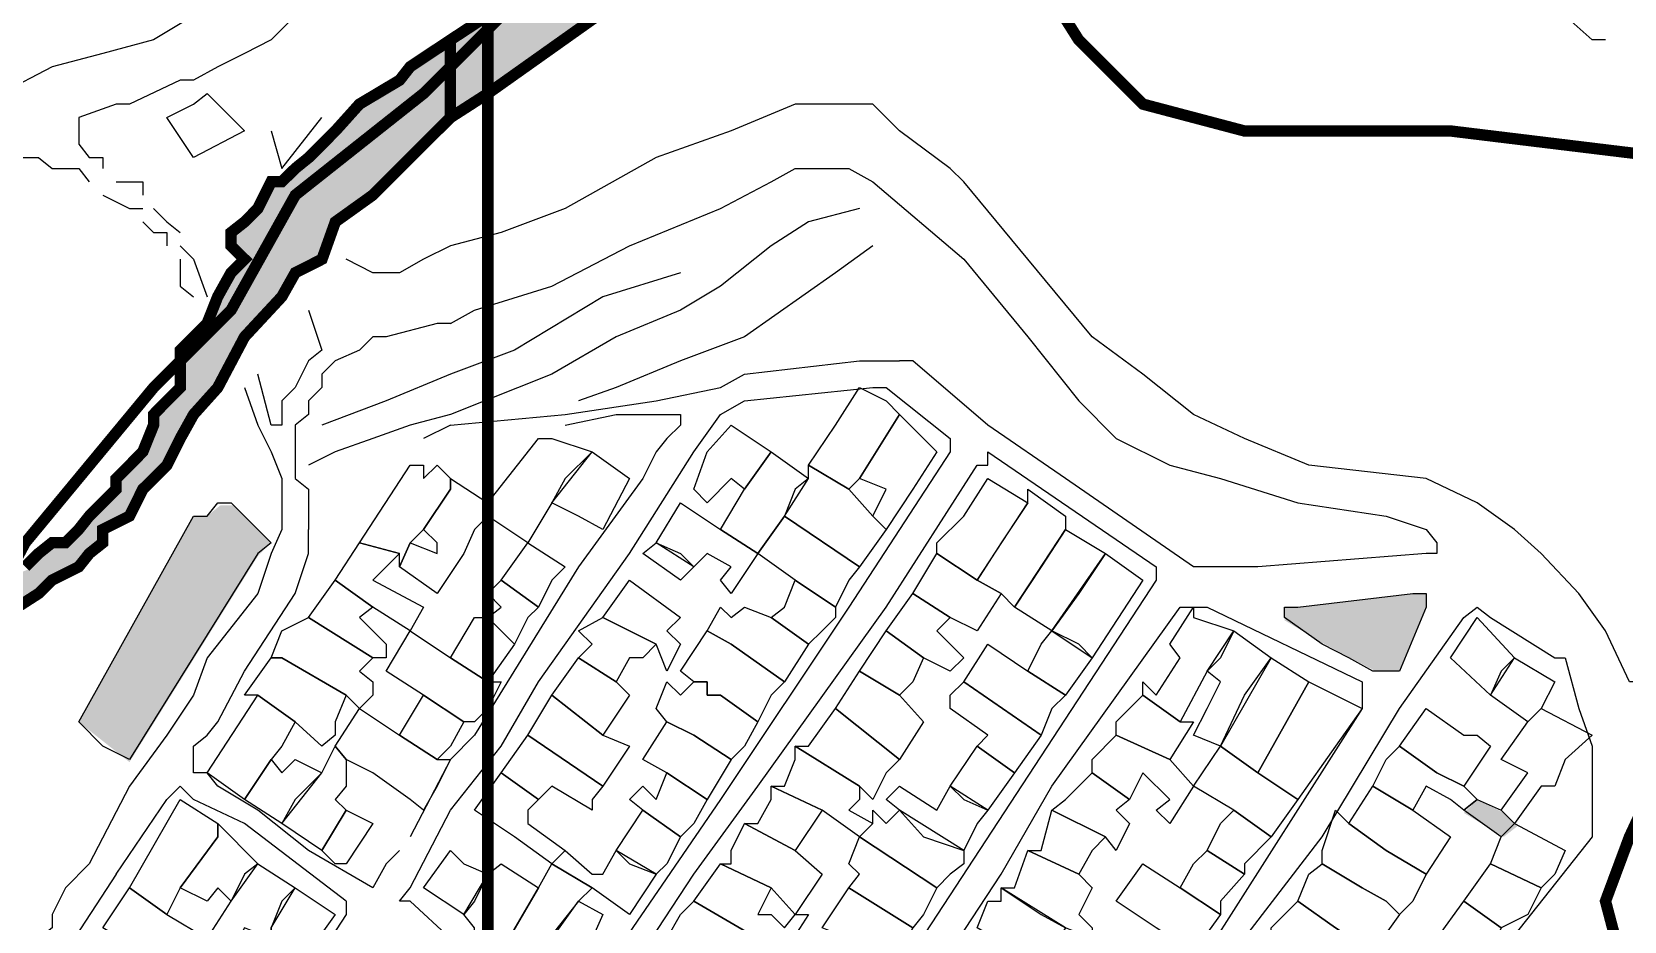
# Model space of a CAD drawing. Header units: millimetres. Extents: x -3588 to 75209, y -3737 to 38254.
# Drawn here: x 27800.1 to 27968.2, y 4872 to 4965.9 of the extents above; entities that cross this region are included whole.
import ezdxf

# ---------------------------------------------------------------- set-up
doc = ezdxf.new("R2010")
doc.units = ezdxf.units.MM
doc.layers.add('H', color=250, linetype='Continuous')
doc.layers.add('P', color=253, linetype='Continuous')

msp = doc.modelspace()

# ---------------------------------------------------------------- hatches: boundary and pattern name
at = {"layer": 'H', "linetype": 'Continuous'}
for points in [[(27844.298, 4956.565), (27844.298, 4964.743), (27852.476, 4970.104), (27860.67, 4974.345), (27874.209, 4983.659), (27878.162, 4985.067), (27891.717, 4996.078), (27893.126, 4997.214), (27894.534, 5001.439), (27893.126, 5003.984), (27890.309, 5008.225), (27884.948, 5016.402), (27871.392, 5029.958), (27857.837, 5044.633), (27853.884, 5051.403), (27849.659, 5061.005), (27848.523, 5067.774), (27849.659, 5071.727), (27852.476, 5079.921), (27853.884, 5082.738), (27853.884, 5084.162), (27856.429, 5090.932), (27857.837, 5090.932), (27859.262, 5086.691), (27859.262, 5081.33), (27856.429, 5070.607), (27856.429, 5066.366), (27859.262, 5062.413), (27863.215, 5054.235), (27868.848, 5044.633), (27874.209, 5037.863), (27878.162, 5033.911), (27884.948, 5021.764), (27890.309, 5014.994), (27894.534, 5008.225), (27895.958, 5003.984), (27895.958, 5000.031), (27894.534, 4996.078), (27889.173, 4986.476), (27882.403, 4979.706), (27876.754, 4978.298), (27874.209, 4975.753), (27862.078, 4968.983), (27848.523, 4959.381), (27844.298, 4956.565), (27844.298, 4956.565)], [(27844.298, 4964.743), (27844.298, 4956.565), (27840.345, 4952.612), (27836.104, 4948.659), (27832.151, 4945.826), (27830.743, 4941.889), (27828.198, 4940.465), (27826.79, 4937.648), (27822.565, 4933.695), (27820.021, 4928.334), (27817.188, 4925.501), (27815.78, 4922.685), (27814.659, 4920.14), (27811.827, 4917.323), (27810.418, 4914.779), (27807.874, 4913.371), (27807.874, 4911.962), (27806.465, 4910.554), (27805.057, 4909.13), (27802.24, 4908.009), (27801.104, 4906.601), (27796.863, 4903.768), (27794.335, 4901.24), (27791.502, 4896.999), (27791.502, 4895.59), (27790.094, 4894.454), (27790.094, 4891.638), (27788.685, 4887.685), (27788.685, 4886.276), (27787.549, 4883.444), (27787.549, 4880.915), (27787.549, 4879.491), (27787.549, 4875.266), (27787.549, 4872.721), (27787.549, 4869.904), (27788.685, 4868.48), (27790.094, 4864.527), (27790.094, 4861.711), (27794.335, 4856.349), (27795.455, 4852.396), (27796.863, 4850.988), (27798.287, 4849.58), (27798.287, 4848.155), (27799.696, 4847.035), (27799.696, 4842.794), (27799.696, 4838.841), (27799.696, 4836.025), (27799.696, 4833.48), (27799.696, 4829.255), (27799.696, 4825.302), (27798.287, 4823.878), (27796.863, 4821.061), (27794.335, 4818.517), (27792.91, 4817.108), (27790.094, 4817.108), (27788.685, 4815.7), (27783.324, 4813.155), (27781.916, 4811.747), (27779.371, 4810.339), (27776.538, 4808.93), (27772.586, 4808.93), (27757.638, 4804.977), (27752.261, 4802.145), (27748.036, 4800.736), (27744.083, 4799.616), (27740.13, 4796.784), (27735.889, 4795.375), (27730.528, 4791.422), (27726.575, 4788.606), (27722.35, 4784.653), (27716.989, 4779.291), (27713.036, 4773.642), (27710.203, 4771.098), (27706.25, 4768.281), (27703.433, 4765.736), (27699.481, 4762.904), (27695.24, 4760.087), (27691.287, 4758.967), (27687.062, 4756.134), (27684.517, 4754.726), (27683.109, 4753.317), (27681.7, 4752.181), (27681.7, 4750.773), (27680.292, 4749.365), (27680.292, 4747.956), (27679.156, 4746.532), (27676.339, 4745.412), (27674.915, 4745.412), (27674.915, 4744.003), (27672.386, 4742.579), (27670.962, 4741.171), (27668.145, 4738.642), (27665.601, 4735.809), (27664.192, 4732.993), (27662.784, 4732.993), (27659.967, 4731.856), (27656.014, 4729.04), (27653.182, 4727.631), (27649.229, 4725.087), (27647.821, 4725.087), (27647.821, 4723.679), (27646.412, 4722.254), (27646.412, 4720.846), (27646.412, 4718.317), (27645.276, 4714.076), (27645.276, 4710.123), (27645.276, 4705.882), (27645.276, 4704.762), (27645.276, 4703.354), (27643.868, 4701.93), (27642.459, 4699.113), (27641.051, 4697.993), (27638.506, 4696.568), (27635.69, 4696.568), (27634.265, 4696.568), (27628.904, 4696.568), (27626.088, 4696.568), (27623.543, 4697.993), (27622.135, 4697.993), (27620.726, 4699.113), (27619.318, 4700.521), (27619.318, 4701.93), (27618.182, 4705.882), (27616.773, 4711.532), (27616.773, 4714.076), (27615.365, 4716.893), (27613.941, 4722.254), (27611.412, 4726.207), (27609.988, 4727.631), (27609.988, 4729.04), (27608.579, 4729.04), (27604.627, 4730.448), (27601.81, 4730.448), (27600.402, 4730.448), (27598.993, 4729.04), (27597.857, 4727.631), (27596.449, 4726.207), (27595.04, 4725.087), (27593.616, 4723.679), (27592.208, 4719.438), (27591.087, 4716.893), (27588.255, 4711.532), (27585.438, 4705.882), (27584.302, 4700.521), (27582.894, 4696.568), (27582.894, 4695.16), (27584.302, 4693.752), (27584.302, 4692.343), (27585.438, 4691.207), (27586.846, 4689.799), (27589.663, 4688.39), (27593.616, 4685.558), (27597.857, 4683.029), (27600.402, 4680.196), (27601.81, 4677.668), (27603.218, 4676.244), (27603.218, 4673.427), (27603.218, 4672.019), (27603.218, 4669.474), (27603.218, 4668.066), (27603.218, 4665.233), (27600.402, 4662.704), (27597.857, 4657.343), (27595.04, 4653.102), (27586.846, 4643.788), (27578.669, 4634.186), (27571.883, 4626.008), (27565.113, 4617.814), (27558.344, 4611.044), (27557.208, 4608.5), (27555.799, 4605.683), (27549.014, 4594.945), (27546.197, 4589.583), (27543.652, 4585.358), (27542.244, 4583.934), (27539.427, 4582.814), (27535.475, 4581.406), (27531.234, 4579.981), (27528.689, 4579.981), (27527.281, 4579.981), (27524.464, 4579.981), (27523.328, 4579.981), (27521.919, 4579.981), (27517.694, 4581.406), (27515.15, 4582.814), (27510.909, 4586.767), (27508.364, 4588.175), (27505.548, 4588.175), (27504.139, 4588.175), (27501.595, 4588.175), (27496.233, 4586.767), (27488.04, 4585.358), (27482.678, 4583.934), (27475.909, 4582.814), (27470.259, 4581.406), (27464.898, 4581.406), (27462.354, 4581.406), (27459.537, 4582.814), (27456.72, 4583.934), (27452.767, 4585.358), (27449.935, 4588.175), (27447.39, 4590.72), (27444.573, 4593.536), (27442.029, 4594.945), (27437.804, 4598.898), (27432.443, 4603.139), (27429.61, 4604.259), (27427.065, 4607.092), (27422.84, 4612.453), (27421.704, 4615.269), (27421.704, 4616.694), (27422.84, 4616.694), (27425.657, 4617.814), (27427.065, 4617.814), (27428.49, 4616.694), (27429.61, 4616.694), (27431.018, 4615.269), (27433.851, 4612.453), (27437.804, 4608.5), (27442.029, 4604.259), (27444.573, 4601.73), (27448.814, 4597.489), (27452.767, 4594.945), (27455.584, 4593.536), (27458.129, 4590.72), (27462.354, 4589.583), (27464.898, 4588.175), (27467.715, 4588.175), (27471.668, 4588.175), (27477.045, 4588.175), (27485.223, 4589.583), (27489.464, 4589.583), (27493.417, 4590.72), (27496.233, 4592.128), (27498.778, 4593.536), (27503.003, 4592.128), (27505.548, 4592.128), (27509.789, 4590.72), (27512.317, 4589.583), (27515.15, 4588.175), (27517.694, 4583.934), (27524.464, 4585.358), (27530.113, 4585.358), (27534.066, 4586.767), (27539.427, 4588.175), (27543.652, 4594.945), (27547.605, 4600.306), (27550.438, 4607.092), (27554.391, 4613.861), (27558.344, 4619.222), (27562.569, 4624.584), (27569.338, 4632.777), (27584.302, 4647.741), (27589.663, 4654.511), (27592.208, 4659.872), (27593.616, 4661.28), (27595.04, 4664.113), (27595.04, 4666.657), (27596.449, 4669.474), (27596.449, 4672.019), (27595.04, 4674.835), (27593.616, 4676.244), (27592.208, 4678.788), (27589.663, 4681.605), (27585.438, 4684.437), (27581.485, 4686.982), (27578.669, 4688.39), (27578.669, 4689.799), (27577.532, 4691.207), (27577.532, 4693.752), (27577.532, 4697.993), (27577.532, 4701.93), (27580.077, 4708.715), (27582.894, 4712.668), (27585.438, 4716.893), (27586.846, 4720.846), (27589.663, 4726.207), (27592.208, 4729.04), (27593.616, 4730.448), (27595.04, 4731.856), (27596.449, 4732.993), (27597.857, 4732.993), (27600.402, 4734.401), (27603.218, 4734.401), (27607.171, 4734.401), (27611.412, 4732.993), (27612.532, 4732.993), (27613.941, 4730.448), (27615.365, 4727.631), (27618.182, 4725.087), (27620.726, 4716.893), (27623.543, 4712.668), (27623.543, 4708.715), (27624.951, 4707.307), (27624.951, 4704.762), (27626.088, 4703.354), (27626.088, 4701.93), (27628.904, 4700.521), (27630.313, 4699.113), (27631.737, 4699.113), (27632.857, 4699.113), (27635.69, 4700.521), (27638.506, 4701.93), (27639.643, 4703.354), (27641.051, 4704.762), (27642.459, 4705.882), (27642.459, 4708.715), (27642.459, 4710.123), (27642.459, 4712.668), (27642.459, 4715.485), (27642.459, 4719.438), (27643.868, 4722.254), (27645.276, 4723.679), (27645.276, 4725.087), (27647.821, 4727.631), (27650.637, 4729.04), (27653.182, 4730.448), (27654.59, 4731.856), (27657.423, 4732.993), (27659.967, 4734.401), (27662.784, 4737.218), (27664.192, 4738.642), (27666.737, 4741.171), (27668.145, 4744.003), (27670.962, 4745.412), (27672.386, 4746.532), (27674.915, 4749.365), (27674.915, 4752.181), (27676.339, 4752.181), (27677.748, 4753.317), (27679.156, 4753.317), (27681.7, 4756.134), (27683.109, 4757.542), (27684.517, 4758.967), (27685.925, 4760.087), (27687.062, 4760.087), (27688.47, 4761.495), (27691.287, 4764.328), (27692.711, 4765.736), (27695.24, 4766.857), (27700.617, 4769.689), (27703.433, 4772.506), (27707.386, 4776.459), (27714.156, 4784.653), (27716.989, 4787.181), (27720.942, 4791.422), (27725.167, 4793.967), (27727.711, 4796.784), (27733.36, 4800.736), (27737.313, 4802.145), (27741.266, 4804.977), (27746.9, 4807.506), (27752.261, 4808.93), (27761.591, 4811.747), (27771.177, 4814.292), (27776.538, 4815.7), (27777.963, 4815.7), (27779.371, 4817.108), (27783.324, 4819.941), (27784.732, 4819.941), (27786.141, 4819.941), (27790.094, 4821.061), (27791.502, 4821.061), (27792.91, 4821.061), (27792.91, 4822.469), (27792.91, 4825.302), (27794.335, 4829.255), (27795.455, 4830.663), (27796.863, 4833.48), (27795.455, 4840.266), (27794.335, 4845.627), (27792.91, 4848.155), (27791.502, 4852.396), (27790.094, 4854.941), (27787.549, 4857.758), (27786.141, 4860.59), (27783.324, 4868.48), (27783.324, 4869.904), (27783.324, 4872.721), (27783.324, 4875.266), (27783.324, 4879.491), (27783.324, 4882.035), (27783.324, 4884.852), (27784.732, 4887.685), (27784.732, 4890.229), (27786.141, 4893.046), (27787.549, 4894.454), (27787.549, 4895.59), (27788.685, 4896.999), (27790.094, 4899.815), (27792.91, 4903.768), (27795.455, 4906.601), (27796.863, 4908.009), (27799.696, 4909.13), (27801.104, 4910.554), (27802.24, 4911.962), (27803.649, 4911.962), (27805.057, 4913.371), (27806.465, 4914.779), (27809.01, 4917.323), (27809.01, 4918.732), (27810.418, 4920.14), (27811.827, 4921.564), (27813.235, 4924.093), (27813.235, 4925.501), (27814.659, 4926.926), (27815.78, 4928.334), (27815.78, 4929.454), (27815.78, 4932.287), (27817.188, 4933.695), (27818.612, 4935.104), (27820.021, 4937.648), (27821.429, 4940.465), (27822.565, 4941.889), (27821.429, 4943.009), (27821.429, 4944.418), (27822.565, 4945.826), (27823.973, 4947.25), (27825.382, 4949.779), (27826.79, 4949.779), (27828.198, 4951.203), (27829.335, 4952.612), (27832.151, 4955.428), (27834.984, 4957.973), (27838.937, 4960.79), (27840.345, 4962.214), (27844.298, 4964.743), (27844.298, 4964.743)], [(27810.418, 4888.805), (27805.057, 4893.046), (27817.188, 4914.779), (27818.612, 4914.779), (27820.021, 4915.915), (27821.429, 4915.915), (27822.565, 4914.779), (27823.973, 4913.371), (27825.382, 4911.962), (27823.973, 4910.554), (27810.418, 4888.805), (27810.418, 4888.805)], [(27941.969, 4898.407), (27936.608, 4901.24), (27932.367, 4903.768), (27932.367, 4905.177), (27933.775, 4905.177), (27945.922, 4906.601), (27947.33, 4906.601), (27947.33, 4905.177), (27944.513, 4898.407), (27943.377, 4898.407), (27941.969, 4898.407), (27941.969, 4898.407)], [(27951.283, 4883.444), (27952.691, 4884.852), (27955.508, 4883.444), (27956.932, 4882.035), (27955.508, 4880.915), (27951.283, 4883.444), (27951.283, 4883.444)]]:
    msp.add_hatch(color=256, dxfattribs=at).paths.add_polyline_path(points)

# ---------------------------------------------------------------- linework, layer by layer
at = {"layer": 'P', "const_width": 1.2}
for points in [[(27848.251, -785.456), (27848.251, 8540.772)], [(27982.33, 4791.422), (27990.524, 4804.977), (27990.524, 4817.108), (27982.33, 4836.313), (27971.608, 4853.805), (27966.246, 4874.129), (27968.775, 4880.915), (27974.424, 4893.046), (27978.377, 4899.815), (27978.377, 4910.826), (27975.561, 4925.501), (27973.016, 4937.936), (27973.016, 4952.612), (27974.424, 4952.612), (27993.341, 4956.837), (28002.943, 4963.622), (28010.849, 4970.392), (28017.618, 4978.586), (28035.399, 4992.125), (28046.137, 4996.078), (28057.132, 5000.031)], [(27729.119, 4794.239), (27735.889, 4801.025), (27739.842, 4804.977), (27754.805, 4809.202), (27765.528, 4811.747), (27777.963, 4815.988), (27787.277, 4821.349), (27791.502, 4830.663), (27790.094, 4844.203), (27787.277, 4865.952), (27787.277, 4884.852), (27790.094, 4894.454), (27799.408, 4911.962), (27812.963, 4928.334), (27821.141, 4936.512), (27827.926, 4948.659), (27841.466, 4959.381), (27851.068, 4968.983), (27863.215, 4977.161), (27875.345, 4981.114)], [(27875.345, 4981.114), (27873.937, 4978.586), (27894.262, 4979.706), (27903.864, 4975.753), (27910.634, 4965.031), (27917.403, 4958.261), (27928.126, 4955.428), (27949.875, 4955.428), (27973.016, 4952.612), (27973.016, 4937.936), (27975.561, 4925.501), (27978.377, 4910.826), (27978.377, 4899.815), (27974.424, 4893.046), (27968.775, 4880.915), (27966.246, 4874.129), (27971.608, 4853.805), (27982.33, 4836.313), (27990.524, 4817.108), (27990.524, 4804.977), (27982.33, 4791.422)], [(27844.298, 4956.837), (27844.298, 4965.031), (27852.476, 4970.392)], [(27851.068, 4968.983), (27841.466, 4959.381), (27827.926, 4948.659), (27821.141, 4936.512), (27812.963, 4928.334), (27799.408, 4911.962), (27790.094, 4894.454), (27787.277, 4884.852), (27787.277, 4865.952), (27790.094, 4844.203), (27791.502, 4830.663), (27787.277, 4821.349), (27777.963, 4815.988), (27765.528, 4811.747), (27754.805, 4809.202), (27739.842, 4804.977), (27738.434, 4803.553), (27735.889, 4801.025), (27729.119, 4794.239)], [(27861.79, 4968.983), (27848.251, 4959.381), (27844.298, 4956.837), (27844.298, 4956.837)], [(27844.298, 4965.031), (27844.298, 4956.837), (27840.057, 4952.612), (27836.104, 4948.659), (27832.151, 4945.826), (27830.743, 4941.889), (27827.926, 4940.465), (27826.502, 4937.936), (27822.565, 4933.695), (27819.732, 4928.334), (27817.188, 4925.501), (27815.78, 4922.973), (27814.371, 4920.14), (27811.827, 4917.612), (27810.418, 4914.779), (27807.602, 4913.371), (27807.602, 4911.962), (27806.177, 4910.826), (27805.057, 4909.418), (27802.24, 4908.009), (27800.816, 4906.601), (27796.863, 4904.056)], [(27799.408, 4909.418), (27800.816, 4910.826), (27802.24, 4911.962), (27803.649, 4911.962), (27805.057, 4913.371), (27806.177, 4914.779), (27809.01, 4917.612), (27809.01, 4918.732), (27810.418, 4920.14), (27811.827, 4921.564), (27812.963, 4924.381), (27812.963, 4925.501), (27814.371, 4926.926), (27815.78, 4928.334), (27815.78, 4929.742), (27815.78, 4932.287), (27817.188, 4933.695), (27818.612, 4935.104), (27819.732, 4937.936), (27821.141, 4940.465), (27822.565, 4941.889), (27821.141, 4943.298), (27821.141, 4944.706), (27822.565, 4945.826), (27823.973, 4947.25), (27825.382, 4950.067), (27826.502, 4950.067), (27827.926, 4951.475), (27829.335, 4952.612), (27832.151, 4955.428), (27834.696, 4958.261), (27838.937, 4960.79), (27840.057, 4962.214), (27844.298, 4965.031), (27844.298, 4965.031)]]:
    msp.add_lwpolyline(points, dxfattribs=at)
at = {"layer": 'P', "color": 254, "const_width": 1.2}
msp.add_lwpolyline([(28010.849, 4970.392), (28002.943, 4963.622), (27993.341, 4956.837), (27974.424, 4952.612), (27973.016, 4952.612), (27949.875, 4955.428), (27928.126, 4955.428), (27917.403, 4958.261), (27910.634, 4965.031), (27903.864, 4975.753)], dxfattribs=at)
at = {"layer": 'P'}
for points in [[(27966.246, 4965.031), (27964.838, 4965.031), (27962.005, 4967.575), (27960.885, 4968.983), (27960.885, 4970.392)], [(27817.188, 4967.575), (27812.963, 4965.031)], [(27827.926, 4967.575), (27825.382, 4965.031), (27822.565, 4963.622)], [(27812.963, 4965.031), (27807.602, 4963.622)], [(27807.602, 4963.622), (27802.24, 4962.214)], [(27822.565, 4963.622), (27819.732, 4962.214)], [(27802.24, 4962.214), (27796.863, 4959.381), (27794.047, 4958.261), (27792.638, 4956.837)], [(27815.78, 4960.79), (27810.418, 4958.261)], [(27819.732, 4962.214), (27817.188, 4960.79), (27815.78, 4960.79)], [(27817.188, 4958.261), (27818.612, 4959.381), (27822.565, 4955.428), (27817.188, 4952.612), (27814.371, 4956.837), (27817.188, 4958.261)], [(27810.418, 4958.261), (27809.01, 4958.261), (27805.057, 4956.837)], [(27897.078, 4951.475), (27891.717, 4955.428), (27888.901, 4958.261), (27884.948, 4958.261), (27880.707, 4958.261), (27873.937, 4955.428), (27866.031, 4952.612), (27856.429, 4947.25), (27849.659, 4944.706)], [(27805.057, 4956.837), (27805.057, 4955.428), (27805.057, 4954.02), (27806.177, 4952.612), (27807.602, 4952.612), (27807.602, 4951.475)], [(27825.382, 4955.428), (27826.502, 4951.475), (27830.743, 4956.837)], [(27796.863, 4952.612), (27798.287, 4952.612), (27800.816, 4952.612), (27802.24, 4951.475), (27805.057, 4951.475), (27806.177, 4950.067)], [(27844.298, 4935.104), (27846.827, 4936.512), (27855.021, 4939.057), (27863.215, 4943.298), (27872.801, 4947.25), (27878.162, 4950.067), (27880.707, 4951.475), (27883.539, 4951.475), (27886.356, 4951.475), (27888.901, 4950.067), (27898.487, 4941.889), (27905.272, 4933.695), (27910.634, 4926.926), (27914.586, 4922.973), (27920.236, 4920.14), (27925.597, 4918.732), (27933.775, 4916.187), (27943.089, 4914.779), (27947.33, 4913.371), (27948.45, 4911.962), (27948.45, 4910.826), (27947.33, 4910.826), (27929.55, 4909.418), (27927.005, 4909.418), (27922.764, 4909.418), (27909.225, 4918.732), (27901.031, 4924.381), (27893.126, 4931.151), (27891.717, 4931.151)], [(27905.272, 4941.889), (27898.487, 4950.067), (27897.078, 4951.475)], [(27809.01, 4950.067), (27811.827, 4950.067), (27811.827, 4948.659)], [(27807.602, 4948.659), (27810.418, 4947.25), (27811.827, 4947.25)], [(27811.827, 4945.826), (27812.963, 4944.706), (27814.371, 4944.706), (27814.371, 4943.298)], [(27812.963, 4947.25), (27814.371, 4945.826), (27815.78, 4944.706)], [(27887.476, 4947.25), (27882.115, 4945.826), (27878.162, 4943.298), (27872.801, 4939.057), (27868.576, 4936.512), (27861.79, 4933.695), (27855.021, 4929.742), (27844.298, 4925.501)], [(27849.659, 4944.706), (27844.298, 4943.298)], [(27815.78, 4943.298), (27817.188, 4941.889), (27818.612, 4937.936)], [(27844.298, 4943.298), (27841.466, 4941.889)], [(27888.901, 4943.298), (27884.948, 4940.465), (27875.345, 4933.695), (27868.576, 4931.151), (27861.79, 4928.334), (27857.837, 4926.926)], [(27815.78, 4941.889), (27815.78, 4939.057), (27817.188, 4937.936)], [(27838.937, 4940.465), (27836.104, 4940.465), (27833.288, 4941.889)], [(27841.466, 4941.889), (27838.937, 4940.465)], [(27974.424, 4898.407), (27973.016, 4897.287), (27970.199, 4897.287), (27968.775, 4897.287), (27966.246, 4902.648), (27963.414, 4906.601), (27959.461, 4910.826), (27956.644, 4913.371), (27952.691, 4916.187), (27947.33, 4918.732), (27934.911, 4920.14), (27928.126, 4922.973), (27922.764, 4925.501), (27917.403, 4929.742), (27912.042, 4933.695), (27905.272, 4941.889)], [(27868.576, 4940.465), (27860.382, 4937.936), (27851.068, 4932.287), (27844.298, 4929.742)], [(27829.335, 4936.512), (27830.743, 4932.287)], [(27842.89, 4935.104), (27837.513, 4933.695)], [(27844.298, 4935.104), (27842.89, 4935.104)], [(27830.743, 4932.287), (27829.335, 4931.151)], [(27834.696, 4932.287), (27832.151, 4931.151)], [(27837.513, 4933.695), (27836.104, 4933.695), (27834.696, 4932.287)], [(27829.335, 4931.151), (27827.926, 4928.334)], [(27832.151, 4931.151), (27830.743, 4929.742)], [(27844.298, 4924.381), (27856.429, 4925.501), (27866.031, 4926.926), (27872.801, 4928.334), (27875.345, 4929.742), (27887.476, 4931.151), (27891.717, 4931.151)], [(27825.382, 4924.381), (27823.973, 4929.742)], [(27830.743, 4929.742), (27830.743, 4928.334)], [(27844.298, 4929.742), (27837.513, 4926.926), (27830.743, 4924.381)], [(27822.565, 4928.334), (27823.973, 4924.381), (27825.382, 4921.564)], [(27827.926, 4928.334), (27826.502, 4926.926)], [(27830.743, 4928.334), (27829.335, 4926.926), (27829.335, 4925.501)], [(27849.659, 4890.501), (27853.612, 4897.287), (27863.215, 4910.826), (27869.984, 4921.564), (27872.801, 4925.501), (27875.345, 4926.926), (27888.901, 4928.334), (27890.309, 4928.334), (27897.078, 4922.973), (27897.078, 4921.564), (27886.356, 4905.177), (27872.801, 4884.852), (27861.79, 4868.768), (27857.837, 4863.407), (27857.837, 4861.999), (27856.429, 4861.999), (27848.251, 4868.768), (27844.298, 4870.177), (27840.057, 4874.129), (27838.937, 4874.129), (27840.057, 4875.538), (27844.298, 4883.732), (27849.659, 4890.501)], [(27884.948, 4924.381), (27887.476, 4928.334), (27890.309, 4926.926), (27891.717, 4925.501), (27887.476, 4918.732), (27886.356, 4917.612), (27882.115, 4920.14), (27884.948, 4924.381)], [(27826.502, 4926.926), (27826.502, 4924.381)], [(27829.335, 4925.501), (27827.926, 4924.381), (27827.926, 4922.973)], [(27844.298, 4925.501), (27840.057, 4924.381), (27836.104, 4922.973), (27832.151, 4921.564), (27829.335, 4920.14)], [(27856.429, 4924.381), (27861.79, 4925.501), (27863.215, 4925.501), (27868.576, 4925.501), (27868.576, 4924.381), (27867.151, 4922.973), (27866.031, 4921.564), (27864.623, 4918.732), (27857.837, 4909.418), (27846.827, 4891.638), (27844.298, 4889.093)], [(27893.126, 4917.612), (27890.309, 4913.371), (27888.901, 4914.779), (27890.309, 4917.612), (27887.476, 4918.732), (27891.717, 4925.501), (27895.67, 4921.564), (27893.126, 4917.612)], [(27826.502, 4924.381), (27825.382, 4924.381)], [(27844.298, 4924.381), (27841.466, 4922.973)], [(27871.392, 4921.564), (27873.937, 4924.381), (27878.162, 4921.564), (27875.345, 4917.612), (27873.937, 4918.732), (27871.392, 4916.187), (27869.984, 4917.612), (27871.392, 4921.564)], [(27827.926, 4922.973), (27827.926, 4921.564)], [(27856.429, 4918.732), (27855.021, 4916.187), (27852.476, 4911.962), (27848.251, 4914.779), (27848.251, 4916.187), (27853.612, 4922.973), (27855.021, 4922.973), (27859.262, 4921.564), (27856.429, 4918.732)], [(27825.382, 4921.564), (27826.502, 4918.732)], [(27827.926, 4921.564), (27827.926, 4920.14)], [(27857.837, 4914.779), (27855.021, 4916.187), (27859.262, 4921.564), (27863.215, 4918.732), (27860.382, 4913.371), (27857.837, 4914.779)], [(27869.984, 4876.962), (27876.754, 4886.276), (27890.309, 4905.177), (27899.911, 4920.14), (27901.031, 4920.14), (27901.031, 4921.564), (27918.811, 4909.418), (27918.811, 4908.009), (27893.126, 4868.768), (27888.901, 4861.999), (27880.707, 4849.852), (27879.586, 4848.444), (27878.162, 4848.444), (27867.151, 4855.213), (27859.262, 4860.59), (27864.623, 4868.768), (27869.984, 4876.962)], [(27880.707, 4917.612), (27879.586, 4914.779), (27876.754, 4910.826), (27872.801, 4913.371), (27875.345, 4917.612), (27878.162, 4921.564), (27882.115, 4918.732), (27880.707, 4917.612)], [(27826.502, 4918.732), (27826.502, 4914.779)], [(27827.926, 4920.14), (27827.926, 4918.732)], [(27827.926, 4918.732), (27829.335, 4917.612), (27829.335, 4914.779)], [(27841.466, 4920.14), (27841.466, 4918.732), (27842.89, 4920.14), (27844.298, 4918.732), (27844.298, 4917.612), (27841.466, 4913.371), (27840.057, 4911.962), (27838.937, 4909.418), (27838.937, 4910.826), (27834.696, 4911.962), (27840.057, 4920.14), (27841.466, 4920.14)], [(27846.827, 4913.371), (27845.706, 4910.826), (27842.89, 4906.601), (27838.937, 4909.418), (27840.057, 4911.962), (27842.89, 4910.826), (27842.89, 4911.962), (27841.466, 4913.371), (27844.298, 4917.612), (27844.298, 4918.732), (27848.251, 4916.187), (27848.251, 4914.779), (27846.827, 4913.371)], [(27886.356, 4917.612), (27888.901, 4914.779), (27890.309, 4913.371), (27887.476, 4909.418), (27879.586, 4914.779), (27882.115, 4918.732), (27882.115, 4920.14), (27886.356, 4917.612)], [(27902.44, 4911.962), (27899.911, 4908.009), (27895.67, 4910.826), (27895.67, 4911.962), (27898.487, 4914.779), (27901.031, 4918.732), (27905.272, 4916.187), (27902.44, 4911.962)], [(27906.681, 4909.418), (27903.864, 4905.177), (27902.44, 4906.601), (27899.911, 4908.009), (27905.272, 4916.187), (27905.272, 4917.612), (27909.225, 4914.779), (27909.225, 4913.371), (27906.681, 4909.418)], [(27807.602, 4890.501), (27805.057, 4893.046), (27817.188, 4914.779), (27818.612, 4914.779), (27819.732, 4916.187), (27821.141, 4916.187), (27822.565, 4914.779), (27823.973, 4913.371), (27825.382, 4911.962), (27823.973, 4910.826), (27810.418, 4889.093), (27807.602, 4890.501)], [(27872.801, 4913.371), (27876.754, 4910.826), (27873.937, 4906.601), (27872.801, 4908.009), (27873.937, 4909.418), (27871.392, 4910.826), (27869.984, 4909.418), (27866.031, 4911.962), (27868.576, 4916.187), (27872.801, 4913.371)], [(27826.502, 4914.779), (27826.502, 4913.371)], [(27829.335, 4914.779), (27829.335, 4913.371)], [(27886.356, 4908.009), (27884.948, 4905.177), (27880.707, 4908.009), (27876.754, 4910.826), (27879.586, 4914.779), (27887.476, 4909.418), (27886.356, 4908.009)], [(27826.502, 4913.371), (27825.382, 4910.826)], [(27829.335, 4910.826), (27829.335, 4913.371)], [(27910.634, 4906.601), (27907.801, 4902.648), (27903.864, 4905.177), (27909.225, 4913.371), (27913.45, 4910.826), (27910.634, 4906.601)], [(27825.382, 4910.826), (27823.973, 4906.601)], [(27827.926, 4906.601), (27829.335, 4910.826)], [(27837.513, 4909.418), (27836.104, 4908.009), (27841.466, 4905.177), (27840.057, 4902.648), (27836.104, 4905.177), (27832.151, 4908.009), (27834.696, 4911.962), (27838.937, 4910.826), (27837.513, 4909.418)], [(27855.021, 4908.009), (27853.612, 4905.177), (27849.659, 4908.009), (27852.476, 4911.962), (27856.429, 4909.418), (27855.021, 4908.009)], [(27868.576, 4910.826), (27869.984, 4909.418), (27868.576, 4908.009), (27864.623, 4910.826), (27866.031, 4911.962), (27868.576, 4910.826)], [(27899.911, 4908.009), (27902.44, 4906.601), (27899.911, 4902.648), (27897.078, 4904.056), (27893.126, 4906.601), (27895.67, 4910.826), (27899.911, 4908.009)], [(27910.634, 4901.24), (27907.801, 4902.648), (27913.45, 4910.826), (27917.403, 4908.009), (27912.042, 4899.815), (27910.634, 4901.24)], [(27834.696, 4904.056), (27837.513, 4901.24), (27837.513, 4899.815), (27836.104, 4899.815), (27829.335, 4904.056), (27832.151, 4908.009), (27836.104, 4905.177), (27834.696, 4904.056)], [(27852.476, 4904.056), (27851.068, 4901.24), (27848.251, 4904.056), (27849.659, 4905.177), (27848.251, 4906.601), (27849.659, 4908.009), (27853.612, 4905.177), (27852.476, 4904.056)], [(27868.576, 4904.056), (27867.151, 4902.648), (27868.576, 4901.24), (27867.151, 4898.407), (27866.031, 4901.24), (27860.382, 4904.056), (27863.215, 4908.009), (27868.576, 4904.056)], [(27884.948, 4904.056), (27883.539, 4902.648), (27882.115, 4901.24), (27878.162, 4904.056), (27879.586, 4905.177), (27880.707, 4908.009), (27884.948, 4905.177), (27884.948, 4904.056)], [(27823.973, 4906.601), (27818.612, 4899.815)], [(27822.565, 4898.407), (27827.926, 4906.601)], [(27895.67, 4902.648), (27898.487, 4899.815), (27897.078, 4898.407), (27894.262, 4899.815), (27890.309, 4902.648), (27893.126, 4906.601), (27897.078, 4904.056), (27895.67, 4902.648)], [(27939.136, 4899.815), (27936.32, 4901.24), (27932.367, 4904.056), (27932.367, 4905.177), (27933.775, 4905.177), (27945.922, 4906.601), (27947.33, 4906.601), (27947.33, 4905.177), (27944.513, 4898.407), (27943.089, 4898.407), (27941.681, 4898.407), (27939.136, 4899.815)], [(27836.104, 4895.863), (27834.696, 4894.454), (27833.288, 4895.863), (27826.502, 4899.815), (27825.382, 4899.815), (27826.502, 4902.648), (27829.335, 4904.056), (27836.104, 4899.815), (27834.696, 4898.407), (27836.104, 4897.287), (27836.104, 4895.863)], [(27848.251, 4904.056), (27851.068, 4901.24), (27848.251, 4897.287), (27844.298, 4899.815), (27846.827, 4904.056), (27848.251, 4904.056)], [(27864.623, 4899.815), (27863.215, 4899.815), (27861.79, 4897.287), (27857.837, 4899.815), (27859.262, 4901.24), (27857.837, 4902.648), (27860.382, 4904.056), (27866.031, 4901.24), (27864.623, 4899.815)], [(27878.162, 4904.056), (27882.115, 4901.24), (27879.586, 4897.287), (27873.937, 4901.24), (27871.392, 4902.648), (27872.801, 4905.177), (27873.937, 4904.056), (27875.345, 4905.177), (27878.162, 4904.056)], [(27902.44, 4876.962), (27907.801, 4886.276), (27921.356, 4905.177), (27922.764, 4905.177), (27924.189, 4905.177), (27940.561, 4897.287), (27940.561, 4895.863), (27940.561, 4894.454), (27924.189, 4868.768), (27918.811, 4860.59), (27912.042, 4849.852), (27910.634, 4848.444), (27901.031, 4834.888), (27899.911, 4834.888), (27883.539, 4845.627), (27882.115, 4847.035), (27883.539, 4848.444), (27897.078, 4868.768), (27902.44, 4876.962)], [(27925.597, 4899.815), (27924.189, 4898.407), (27921.356, 4893.046), (27917.403, 4895.863), (27917.403, 4897.287), (27918.811, 4895.863), (27921.356, 4899.815), (27920.236, 4901.24), (27922.764, 4905.177), (27922.764, 4904.056), (27927.005, 4902.648), (27925.597, 4899.815)], [(27936.32, 4880.915), (27944.513, 4894.454), (27951.283, 4904.056), (27952.691, 4905.177), (27954.1, 4904.056), (27960.885, 4899.815), (27962.005, 4899.815), (27963.414, 4894.454), (27964.838, 4890.501), (27964.838, 4886.276), (27964.838, 4882.323), (27964.838, 4880.915), (27955.236, 4868.768)], [(27955.236, 4898.407), (27954.1, 4895.863), (27949.875, 4899.815), (27952.691, 4904.056), (27956.644, 4899.815), (27955.236, 4898.407)], [(27848.251, 4894.454), (27846.827, 4893.046), (27845.706, 4893.046), (27841.466, 4895.863), (27837.513, 4898.407), (27840.057, 4902.648), (27844.298, 4899.815), (27848.251, 4897.287), (27849.659, 4897.287), (27848.251, 4894.454)], [(27878.162, 4895.863), (27876.754, 4893.046), (27872.801, 4895.863), (27871.392, 4895.863), (27871.392, 4897.287), (27869.984, 4897.287), (27868.576, 4898.407), (27871.392, 4902.648), (27873.937, 4901.24), (27879.586, 4897.287), (27878.162, 4895.863)], [(27893.126, 4897.287), (27891.717, 4895.863), (27887.476, 4898.407), (27890.309, 4902.648), (27894.262, 4899.815), (27893.126, 4897.287)], [(27906.681, 4901.24), (27907.801, 4902.648), (27912.042, 4899.815), (27909.225, 4895.863), (27905.272, 4898.407), (27906.681, 4901.24)], [(27924.189, 4894.454), (27925.597, 4897.287), (27924.189, 4898.407), (27927.005, 4902.648), (27930.958, 4899.815), (27925.597, 4890.501), (27922.764, 4891.638), (27924.189, 4894.454)], [(27907.801, 4894.454), (27906.681, 4891.638), (27898.487, 4897.287), (27901.031, 4901.24), (27905.272, 4898.407), (27909.225, 4895.863), (27907.801, 4894.454)], [(27818.612, 4899.815), (27817.188, 4895.863)], [(27832.151, 4891.638), (27830.743, 4890.501), (27827.926, 4893.046), (27823.973, 4895.863), (27822.565, 4895.863), (27825.382, 4899.815), (27826.502, 4899.815), (27833.288, 4895.863), (27832.151, 4893.046), (27832.151, 4891.638)], [(27861.79, 4897.287), (27863.215, 4895.863), (27860.382, 4891.638), (27855.021, 4895.863), (27857.837, 4899.815), (27861.79, 4897.287)], [(27928.126, 4895.863), (27930.958, 4899.815), (27934.911, 4897.287), (27929.55, 4887.685), (27925.597, 4890.501), (27928.126, 4895.863)], [(27959.461, 4894.454), (27958.053, 4893.046), (27954.1, 4895.863), (27956.644, 4899.815), (27960.885, 4897.287), (27959.461, 4894.454)], [(27819.732, 4893.046), (27822.565, 4898.407)], [(27875.345, 4890.501), (27873.937, 4889.093), (27869.984, 4891.638), (27867.151, 4893.046), (27866.031, 4894.454), (27867.151, 4897.287), (27868.576, 4895.863), (27869.984, 4897.287), (27871.392, 4897.287), (27871.392, 4895.863), (27872.801, 4895.863), (27876.754, 4893.046), (27875.345, 4890.501)], [(27891.717, 4895.863), (27894.262, 4893.046), (27891.717, 4889.093), (27884.948, 4894.454), (27887.476, 4898.407), (27891.717, 4895.863)], [(27897.078, 4895.863), (27898.487, 4897.287), (27906.681, 4891.638), (27903.864, 4887.685), (27899.911, 4890.501), (27901.031, 4891.638), (27897.078, 4894.454), (27897.078, 4895.863)], [(27937.728, 4890.501), (27933.775, 4884.852), (27929.55, 4887.685), (27934.911, 4897.287), (27940.561, 4894.454), (27937.728, 4890.501)], [(27817.188, 4895.863), (27814.371, 4891.638), (27810.418, 4886.276)], [(27826.502, 4890.501), (27825.382, 4889.093), (27822.565, 4884.852), (27818.612, 4887.685), (27823.973, 4895.863), (27827.926, 4893.046), (27826.502, 4890.501)], [(27844.298, 4890.501), (27842.89, 4889.093), (27838.937, 4891.638), (27841.466, 4895.863), (27845.706, 4893.046), (27844.298, 4890.501)], [(27860.382, 4891.638), (27863.215, 4890.501), (27860.382, 4886.276), (27852.476, 4891.638), (27855.021, 4895.863), (27860.382, 4891.638)], [(27921.356, 4893.046), (27922.764, 4893.046), (27920.236, 4889.093), (27914.586, 4891.638), (27914.586, 4893.046), (27917.403, 4895.863), (27921.356, 4893.046)], [(27842.89, 4886.276), (27841.466, 4883.732), (27840.057, 4884.852), (27836.104, 4887.685), (27833.288, 4889.093), (27832.151, 4890.501), (27834.696, 4894.454), (27838.937, 4891.638), (27842.89, 4889.093), (27844.298, 4889.093), (27842.89, 4886.276)], [(27890.309, 4887.685), (27888.901, 4884.852), (27887.476, 4886.276), (27880.707, 4890.501), (27882.115, 4890.501), (27884.948, 4894.454), (27891.717, 4889.093), (27890.309, 4887.685)], [(27952.691, 4891.638), (27954.1, 4890.501), (27951.283, 4886.276), (27948.45, 4887.685), (27944.513, 4890.501), (27947.33, 4894.454), (27951.283, 4891.638), (27952.691, 4891.638)], [(27962.005, 4889.093), (27960.885, 4886.276), (27959.461, 4886.276), (27956.644, 4882.323), (27955.236, 4883.732), (27958.053, 4887.685), (27955.236, 4889.093), (27958.053, 4893.046), (27959.461, 4894.454), (27964.838, 4891.638), (27962.005, 4889.093)], [(27818.612, 4891.638), (27819.732, 4893.046)], [(27867.151, 4887.685), (27864.623, 4889.093), (27867.151, 4893.046), (27869.984, 4891.638), (27873.937, 4889.093), (27871.392, 4884.852), (27867.151, 4887.685)], [(27817.188, 4890.501), (27818.612, 4891.638)], [(27817.188, 4887.685), (27817.188, 4889.093), (27817.188, 4890.501)], [(27833.288, 4886.276), (27832.151, 4884.852), (27833.288, 4883.732), (27830.743, 4879.491), (27826.502, 4882.323), (27830.743, 4887.685), (27832.151, 4890.501), (27833.288, 4889.093), (27833.288, 4886.276)], [(27859.262, 4884.852), (27859.262, 4883.732), (27855.021, 4886.276), (27853.612, 4884.852), (27849.659, 4887.685), (27852.476, 4891.638), (27860.382, 4886.276), (27859.262, 4884.852)], [(27887.476, 4884.852), (27886.356, 4883.732), (27888.901, 4882.323), (27887.476, 4880.915), (27883.539, 4883.732), (27878.162, 4886.276), (27879.586, 4886.276), (27880.707, 4889.093), (27880.707, 4890.501), (27887.476, 4886.276), (27887.476, 4884.852)], [(27903.864, 4887.685), (27901.031, 4883.732), (27897.078, 4886.276), (27899.911, 4890.501), (27903.864, 4887.685)], [(27920.236, 4889.093), (27922.764, 4886.276), (27920.236, 4882.323), (27918.811, 4883.732), (27920.236, 4884.852), (27917.403, 4887.685), (27915.995, 4884.852), (27912.042, 4887.685), (27912.042, 4889.093), (27914.586, 4891.638), (27920.236, 4889.093)], [(27930.958, 4880.915), (27927.005, 4883.732), (27922.764, 4886.276), (27925.597, 4890.501), (27929.55, 4887.685), (27933.775, 4884.852), (27930.958, 4880.915)], [(27943.089, 4889.093), (27944.513, 4890.501), (27948.45, 4887.685), (27951.283, 4886.276), (27952.691, 4884.852), (27951.283, 4883.732), (27949.875, 4884.852), (27947.33, 4886.276), (27945.922, 4883.732), (27941.681, 4886.276), (27943.089, 4889.093)], [(27827.926, 4884.852), (27826.502, 4882.323), (27822.565, 4884.852), (27825.382, 4889.093), (27826.502, 4887.685), (27827.926, 4889.093), (27830.743, 4887.685), (27827.926, 4884.852)], [(27844.298, 4889.093), (27840.057, 4880.915)], [(27818.612, 4887.685), (27817.188, 4887.685)], [(27819.732, 4886.276), (27818.612, 4887.685)], [(27852.476, 4883.732), (27852.476, 4882.323), (27856.429, 4879.491), (27855.021, 4878.082), (27851.068, 4880.915), (27846.827, 4883.732), (27849.659, 4887.685), (27853.612, 4884.852), (27852.476, 4883.732)], [(27869.984, 4882.323), (27868.576, 4880.915), (27864.623, 4883.732), (27863.215, 4884.852), (27864.623, 4886.276), (27866.031, 4884.852), (27867.151, 4887.685), (27871.392, 4884.852), (27869.984, 4882.323)], [(27914.586, 4883.732), (27915.995, 4882.323), (27914.586, 4879.491), (27913.45, 4880.915), (27907.801, 4883.732), (27909.225, 4884.852), (27912.042, 4887.685), (27915.995, 4884.852), (27914.586, 4883.732)], [(27810.418, 4886.276), (27806.177, 4878.082)], [(27814.371, 4884.852), (27815.78, 4886.276)], [(27822.565, 4882.323), (27817.188, 4884.852), (27815.78, 4886.276)], [(27823.973, 4883.732), (27819.732, 4886.276)], [(27875.345, 4882.323), (27876.754, 4882.323), (27878.162, 4884.852), (27878.162, 4886.276), (27883.539, 4883.732), (27880.707, 4879.491), (27875.345, 4882.323)], [(27898.487, 4884.852), (27901.031, 4883.732), (27899.911, 4882.323), (27898.487, 4879.491), (27891.717, 4883.732), (27890.309, 4884.852), (27891.717, 4886.276), (27895.67, 4883.732), (27897.078, 4886.276), (27898.487, 4884.852)], [(27945.922, 4883.732), (27949.875, 4880.915), (27947.33, 4876.962), (27943.089, 4879.491), (27939.136, 4882.323), (27941.681, 4886.276), (27945.922, 4883.732)], [(27809.01, 4876.962), (27814.371, 4884.852)], [(27815.78, 4875.538), (27814.371, 4872.721), (27810.418, 4875.538), (27815.78, 4884.852), (27819.732, 4882.323), (27819.732, 4880.915), (27815.78, 4875.538)], [(27829.335, 4879.491), (27823.973, 4883.732)], [(27832.151, 4878.082), (27830.743, 4879.491), (27833.288, 4883.732), (27836.104, 4882.323), (27833.288, 4878.082), (27832.151, 4878.082)], [(27867.151, 4878.082), (27866.031, 4876.962), (27861.79, 4879.491), (27864.623, 4883.732), (27868.576, 4880.915), (27867.151, 4878.082)], [(27894.262, 4880.915), (27898.487, 4879.491), (27898.487, 4878.082), (27897.078, 4876.962), (27895.67, 4875.538), (27887.476, 4880.915), (27888.901, 4882.323), (27888.901, 4883.732), (27890.309, 4882.323), (27891.717, 4883.732), (27894.262, 4880.915)], [(27912.042, 4879.491), (27910.634, 4876.962), (27905.272, 4879.491), (27906.681, 4879.491), (27907.801, 4883.732), (27913.45, 4880.915), (27912.042, 4879.491)], [(27925.597, 4882.323), (27927.005, 4883.732), (27930.958, 4880.915), (27928.126, 4878.082), (27928.126, 4876.962), (27924.189, 4879.491), (27925.597, 4882.323)], [(27945.922, 4874.129), (27944.513, 4872.721), (27943.089, 4874.129), (27940.561, 4875.538), (27936.32, 4878.082), (27936.32, 4879.491), (27937.728, 4883.732), (27939.136, 4882.323), (27943.089, 4879.491), (27947.33, 4876.962), (27945.922, 4874.129)], [(27951.283, 4883.732), (27952.691, 4884.852), (27955.236, 4883.732), (27956.644, 4882.323), (27955.236, 4880.915), (27951.283, 4883.732), (27951.283, 4883.732)], [(27822.565, 4876.962), (27821.141, 4874.129), (27819.732, 4875.538), (27818.612, 4874.129), (27815.78, 4875.538), (27819.732, 4880.915), (27819.732, 4882.323), (27823.973, 4878.082), (27822.565, 4876.962)], [(27833.288, 4874.129), (27822.565, 4882.323)], [(27880.707, 4879.491), (27883.539, 4876.962), (27880.707, 4872.721), (27878.162, 4875.538), (27872.801, 4878.082), (27873.937, 4878.082), (27873.937, 4879.491), (27875.345, 4882.323), (27880.707, 4879.491)], [(27960.885, 4876.962), (27959.461, 4875.538), (27954.1, 4878.082), (27955.236, 4880.915), (27956.644, 4882.323), (27962.005, 4879.491), (27960.885, 4876.962)], [(27894.262, 4872.721), (27893.126, 4871.313), (27886.356, 4875.538), (27887.476, 4876.962), (27886.356, 4878.082), (27887.476, 4880.915), (27895.67, 4875.538), (27894.262, 4872.721)], [(27927.005, 4868.768), (27936.32, 4880.915)], [(27836.104, 4875.538), (27829.335, 4879.491)], [(27838.937, 4879.491), (27837.513, 4878.082)], [(27846.827, 4874.129), (27845.706, 4872.721), (27841.466, 4875.538), (27844.298, 4879.491), (27845.706, 4878.082), (27848.251, 4876.962), (27846.827, 4874.129)], [(27863.215, 4878.082), (27866.031, 4876.962), (27863.215, 4872.721), (27859.262, 4875.538), (27855.021, 4878.082), (27856.429, 4879.491), (27859.262, 4876.962), (27860.382, 4876.962), (27861.79, 4879.491), (27863.215, 4878.082)], [(27910.634, 4876.962), (27912.042, 4875.538), (27910.634, 4872.721), (27912.042, 4871.313), (27912.042, 4870.177), (27909.225, 4871.313), (27902.44, 4875.538), (27903.864, 4875.538), (27905.272, 4879.491), (27910.634, 4876.962)], [(27922.764, 4878.082), (27924.189, 4879.491), (27928.126, 4876.962), (27925.597, 4874.129), (27925.597, 4872.721), (27921.356, 4875.538), (27922.764, 4878.082)], [(27806.177, 4878.082), (27803.649, 4875.538), (27802.24, 4872.721), (27802.24, 4871.313), (27800.816, 4870.177), (27800.816, 4868.768)], [(27809.01, 4876.962), (27803.649, 4868.768)], [(27826.502, 4874.129), (27825.382, 4871.313), (27825.382, 4870.177), (27822.565, 4871.313), (27821.141, 4868.768), (27818.612, 4870.177), (27821.141, 4874.129), (27823.973, 4878.082), (27827.926, 4875.538), (27826.502, 4874.129)], [(27837.513, 4878.082), (27836.104, 4875.538)], [(27849.659, 4868.768), (27846.827, 4870.177), (27846.827, 4871.313), (27845.706, 4872.721), (27848.251, 4876.962), (27849.659, 4878.082), (27853.612, 4875.538), (27849.659, 4868.768)], [(27852.476, 4865.952), (27849.659, 4868.768), (27853.612, 4875.538), (27855.021, 4878.082), (27859.262, 4875.538), (27857.837, 4874.129), (27852.476, 4867.36), (27852.476, 4865.952)], [(27878.162, 4872.721), (27879.586, 4871.313), (27880.707, 4872.721), (27882.115, 4872.721), (27879.586, 4868.768), (27876.754, 4870.177), (27869.984, 4874.129), (27872.801, 4878.082), (27878.162, 4875.538), (27876.754, 4872.721), (27878.162, 4872.721)], [(27921.356, 4875.538), (27925.597, 4872.721), (27922.764, 4868.768), (27918.811, 4871.313), (27914.586, 4874.129), (27917.403, 4878.082), (27921.356, 4875.538)], [(27934.911, 4876.962), (27936.32, 4878.082), (27940.561, 4875.538), (27943.089, 4874.129), (27944.513, 4872.721), (27941.681, 4868.768), (27937.728, 4871.313), (27933.775, 4874.129), (27934.911, 4876.962)], [(27958.053, 4872.721), (27955.236, 4871.313), (27951.283, 4874.129), (27954.1, 4878.082), (27959.461, 4875.538), (27958.053, 4872.721)], [(27818.612, 4868.768), (27817.188, 4867.36), (27815.78, 4868.768), (27814.371, 4867.36), (27811.827, 4868.768), (27807.602, 4871.313), (27810.418, 4875.538), (27814.371, 4872.721), (27818.612, 4870.177), (27818.612, 4868.768)], [(27829.335, 4868.768), (27826.502, 4864.527), (27825.382, 4865.952), (27822.565, 4867.36), (27825.382, 4870.177), (27825.382, 4871.313), (27827.926, 4875.538), (27832.151, 4872.721), (27829.335, 4868.768)], [(27891.717, 4868.768), (27890.309, 4867.36), (27886.356, 4870.177), (27883.539, 4871.313), (27886.356, 4875.538), (27893.126, 4871.313), (27891.717, 4868.768)], [(27906.681, 4872.721), (27909.225, 4871.313), (27906.681, 4867.36), (27899.911, 4871.313), (27901.031, 4874.129), (27902.44, 4874.129), (27902.44, 4875.538), (27906.681, 4872.721)], [(27833.288, 4874.129), (27833.288, 4872.721), (27830.743, 4868.768)], [(27855.021, 4870.177), (27857.837, 4874.129), (27860.382, 4872.721), (27859.262, 4870.177), (27860.382, 4868.768), (27857.837, 4863.407), (27856.429, 4863.407), (27852.476, 4865.952), (27852.476, 4867.36), (27855.021, 4870.177)], [(27875.345, 4867.36), (27873.937, 4864.527), (27871.392, 4867.36), (27867.151, 4870.177), (27868.576, 4872.721), (27869.984, 4874.129), (27876.754, 4870.177), (27875.345, 4867.36)], [(27940.561, 4865.952), (27939.136, 4864.527), (27930.958, 4870.177), (27930.958, 4871.313), (27933.775, 4874.129), (27937.728, 4871.313), (27941.681, 4868.768), (27940.561, 4865.952)], [(27954.1, 4868.768), (27952.691, 4867.36), (27948.45, 4870.177), (27951.283, 4874.129), (27955.236, 4871.313), (27954.1, 4868.768)]]:
    msp.add_lwpolyline(points, dxfattribs=at)

doc.saveas('drawing.dxf')
